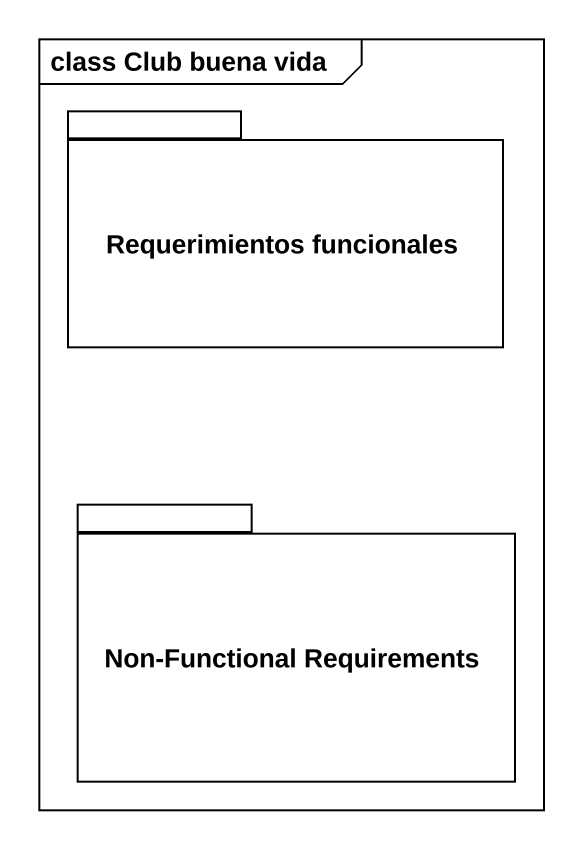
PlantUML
@startuml
mainframe class Club buena vida
package "Requerimientos funcionales" as Requerimientos_funcionales {
}
package "Non-Functional Requirements" as Non_Functional_Requirements {
}
@enduml
